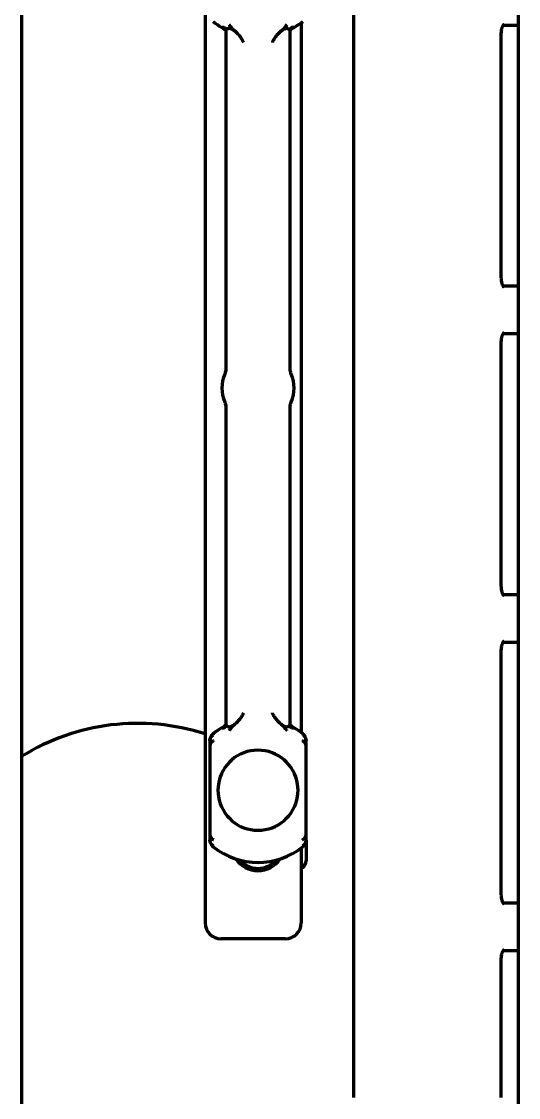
# Model space of a CAD drawing. Header units: inches. Extents: x -2983 to 7024, y 422 to 5529.
# Drawn here: x 5213.2 to 5244.2, y 2357.4 to 2424.5 of the extents above; entities that cross this region are included whole.
import ezdxf

# ---------------------------------------------------------------- set-up
doc = ezdxf.new("R2010")
doc.units = ezdxf.units.IN

msp = doc.modelspace()

# ---------------------------------------------------------------- linework, layer by layer
at = {"linetype": 'Continuous', "lineweight": 70}
for p, q in [((5213.235, 3937.292), (5213.235, 2272.092)), ((5244.235, 2297.892), (5244.235, 3935.892)), ((5224.685, 2538.642), (5224.685, 2368.292)), ((5233.938, 2456.292), (5233.938, 2357.393)), ((5230.685, 2424.466), (5230.685, 2380.168)), ((5244.235, 2424.292), (5243.269, 2424.292)), ((5225.985, 2423.988), (5225.985, 2402.743)), ((5229.984, 2423.989), (5229.94, 2424.04)), ((5229.985, 2402.918), (5229.985, 2423.988)), ((5243.166, 2408.542), (5243.166, 2423.792)), ((5243.307, 2408.042), (5244.235, 2408.042)), ((5244.235, 2405.042), (5243.269, 2405.042)), ((5243.166, 2389.292), (5243.166, 2404.542)), ((5230.058, 2402.54), (5230.059, 2402.538)), ((5225.911, 2400.794), (5225.91, 2400.796)), ((5225.985, 2400.416), (5225.985, 2380.646)), ((5229.985, 2380.647), (5229.985, 2400.592)), ((5243.307, 2388.792), (5244.235, 2388.792)), ((5243.166, 2370.042), (5243.166, 2385.292)), ((5244.235, 2385.792), (5243.269, 2385.792)), ((5225.188, 2380.092), (5225.231, 2380.038)), ((5230.739, 2380.038), (5230.781, 2380.092)), ((5224.985, 2379.318), (5224.985, 2373.816)), ((5230.985, 2373.816), (5230.985, 2379.318)), ((5225.231, 2373.096), (5225.188, 2373.042)), ((5230.781, 2373.042), (5230.739, 2373.096)), ((5230.985, 2373.451), (5230.985, 2372.159)), ((5230.685, 2372.967), (5230.685, 2368.292)), ((5230.784, 2371.744), (5230.685, 2371.667)), ((5243.307, 2369.542), (5244.235, 2369.542)), ((5229.685, 2367.292), (5225.685, 2367.292)), ((5244.235, 2366.542), (5243.269, 2366.542)), ((5243.166, 2357.392), (5243.166, 2366.042))]:
    msp.add_line(p, q, dxfattribs=at)
for centre, radius, start, end in [((5227.985, 2428.067), 4.5, 231.57762, 240.00161), ((5227.985, 2428.067), 4.5, 299.99838, 308.43273), ((5227.985, 2401.667), 2.25, 157.23257, 202.76743), ((5227.985, 2401.667), 2.25, 337.23257, 22.76743), ((5220.484, 2367.047), 13.695, 72.13713, 121.95931), ((5227.985, 2376.567), 4.5, 119.99839, 128.43252), ((5227.985, 2376.567), 4.5, 51.57673, 60.00161), ((5227.985, 2376.567), 2.5, 8.88512, 171.11488), ((5227.985, 2376.567), 2.5, 171.11488, 188.88512), ((5227.985, 2376.567), 2.5, 351.11488, 8.88512), ((5227.985, 2376.567), 2.5, 188.88512, 351.11488), ((5227.985, 2376.567), 4.5, 231.57763, 308.4734), ((5227.985, 2373.192), 1.65, 213.43781, 326.56219), ((5227.985, 2373.192), 1.5, 220.75313, 319.2525), ((5230.455, 2372.159), 0.53, 308.4745, 0), ((5225.685, 2368.292), 1, 180, 270), ((5229.685, 2368.292), 1, 270, 0)]:
    msp.add_arc(centre, radius, start, end, dxfattribs=at)
for centre, major_axis, ratio, start_param, end_param in [((5230.972, 2422.885), (1.342, 0.629), 0.999709, 1.654919, 1.870023), ((5224.997, 2381.749), (1.342, 0.629), 0.999709, 4.796515, 5.011619), ((5225.497, 2379.699), (-0.312, 0.391), 0.210527, 6.282797, 6.783546), ((5230.472, 2373.435), (0.312, -0.391), 0.212305, 0.000913, 0.500435)]:
    msp.add_ellipse(centre, major_axis=major_axis, ratio=ratio, start_param=start_param, end_param=end_param, dxfattribs=at)
for points, knots in [([(5225.87, 2424.173), (5225.858, 2424.173), (5225.836, 2424.172), (5225.81, 2424.171), (5225.789, 2424.17), (5225.772, 2424.17), (5225.759, 2424.17), (5225.749, 2424.169), (5225.741, 2424.169), (5225.736, 2424.17), (5225.735, 2424.17), (5225.735, 2424.17)], [0, 0, 0, 0, 0.111111, 0.222222, 0.333333, 0.444444, 0.555555, 0.666666, 0.777777, 0.888888, 1, 1, 1, 1]), ([(5225.735, 2424.17), (5225.735, 2424.17), (5225.736, 2424.169), (5225.736, 2424.169), (5225.736, 2424.169)], [0, 0, 0, 0, 0.799483, 1, 1, 1, 1]), ([(5226.406, 2424.038), (5226.367, 2424.059), (5226.328, 2424.076), (5226.28, 2424.09), (5226.27, 2424.092), (5226.251, 2424.096), (5226.242, 2424.098), (5226.214, 2424.101), (5226.197, 2424.102), (5226.171, 2424.102), (5226.163, 2424.101), (5226.147, 2424.1), (5226.139, 2424.099), (5226.117, 2424.094), (5226.103, 2424.09), (5226.084, 2424.082), (5226.078, 2424.079), (5226.067, 2424.072), (5226.051, 2424.062), (5226.037, 2424.049), (5226.029, 2424.04)], [0, 0, 0, 0, 0.25, 0.25, 0.3125, 0.3125, 0.375, 0.375, 0.5, 0.5, 0.5625, 0.5625, 0.625, 0.625, 0.75, 0.75, 0.8125, 0.8125, 0.875, 1, 1, 1, 1]), ([(5229.94, 2424.04), (5229.924, 2424.059), (5229.904, 2424.074), (5229.872, 2424.087), (5229.866, 2424.09), (5229.852, 2424.094), (5229.845, 2424.096), (5229.823, 2424.1), (5229.807, 2424.102), (5229.782, 2424.102), (5229.773, 2424.102), (5229.755, 2424.101), (5229.746, 2424.1), (5229.719, 2424.096), (5229.7, 2424.092), (5229.671, 2424.084), (5229.661, 2424.081), (5229.642, 2424.074), (5229.632, 2424.071), (5229.602, 2424.058), (5229.583, 2424.049), (5229.563, 2424.038)], [0, 0, 0, 0, 0.25, 0.25, 0.3125, 0.3125, 0.375, 0.375, 0.5, 0.5, 0.5625, 0.5625, 0.625, 0.625, 0.75, 0.75, 0.8125, 0.8125, 0.875, 0.875, 1, 1, 1, 1]), ([(5230.235, 2424.17), (5230.235, 2424.17), (5230.234, 2424.17), (5230.234, 2424.17), (5230.234, 2424.17), (5230.233, 2424.17), (5230.228, 2424.169), (5230.22, 2424.169), (5230.208, 2424.17), (5230.192, 2424.17), (5230.169, 2424.171), (5230.14, 2424.171), (5230.114, 2424.172), (5230.099, 2424.173), (5230.099, 2424.173), (5230.099, 2424.173)], [0, 0, 0, 0, 0.000001, 0.000001, 0.000001, 0.125, 0.25, 0.375, 0.5, 0.625, 0.749999, 0.874999, 0.999999, 0.999999, 1, 1, 1, 1]), ([(5243.166, 2423.792), (5243.167, 2423.868), (5243.177, 2424.01), (5243.222, 2424.194), (5243.277, 2424.317), (5243.308, 2424.358), (5243.312, 2424.362), (5243.312, 2424.362)], [0, 0, 0, 0, 0.239269, 0.485113, 0.691034, 0.916821, 1, 1, 1, 1]), ([(5243.312, 2407.972), (5243.312, 2407.972), (5243.31, 2407.974), (5243.284, 2408.006), (5243.234, 2408.11), (5243.188, 2408.271), (5243.168, 2408.425), (5243.166, 2408.518), (5243.166, 2408.542)], [0, 0, 0, 0, 0.064595, 0.272965, 0.480399, 0.692617, 0.92171, 1, 1, 1, 1]), ([(5243.166, 2404.542), (5243.167, 2404.618), (5243.177, 2404.76), (5243.222, 2404.944), (5243.277, 2405.067), (5243.308, 2405.108), (5243.312, 2405.112), (5243.312, 2405.112)], [0, 0, 0, 0, 0.239269, 0.485113, 0.691034, 0.916821, 1, 1, 1, 1]), ([(5225.981, 2402.918), (5225.983, 2402.886), (5225.983, 2402.81), (5225.964, 2402.704), (5225.938, 2402.613), (5225.92, 2402.564), (5225.911, 2402.542), (5225.909, 2402.536), (5225.908, 2402.534), (5225.908, 2402.533), (5225.907, 2402.532), (5225.907, 2402.531), (5225.908, 2402.532), (5225.909, 2402.536), (5225.91, 2402.538)], [0, 0, 0, 0, 0.192641, 0.46939, 0.660242, 0.766372, 0.796104, 0.80381, 0.809134, 0.815266, 0.825483, 0.848577, 0.923342, 1, 1, 1, 1]), ([(5230.058, 2402.54), (5230.058, 2402.541), (5230.046, 2402.571), (5230.002, 2402.697), (5229.986, 2402.82), (5229.986, 2402.918)], [0, 0, 0, 0, 0.009299, 0.261296, 1, 1, 1, 1]), ([(5225.911, 2400.794), (5225.911, 2400.793), (5225.923, 2400.765), (5225.96, 2400.654), (5225.99, 2400.528), (5225.982, 2400.432), (5225.98, 2400.417)], [0, 0, 0, 0, 0.009262, 0.246774, 0.884162, 1, 1, 1, 1]), ([(5229.988, 2400.416), (5229.986, 2400.448), (5229.987, 2400.525), (5230.006, 2400.631), (5230.031, 2400.721), (5230.049, 2400.77), (5230.058, 2400.793), (5230.06, 2400.798), (5230.061, 2400.8), (5230.061, 2400.801), (5230.062, 2400.802), (5230.062, 2400.803), (5230.062, 2400.802), (5230.06, 2400.798), (5230.059, 2400.796)], [0, 0, 0, 0, 0.194649, 0.470857, 0.661147, 0.766771, 0.796187, 0.803844, 0.809152, 0.815288, 0.825535, 0.848758, 0.924174, 1, 1, 1, 1]), ([(5243.312, 2388.722), (5243.312, 2388.722), (5243.31, 2388.724), (5243.284, 2388.756), (5243.234, 2388.86), (5243.188, 2389.021), (5243.168, 2389.175), (5243.166, 2389.268), (5243.166, 2389.292)], [0, 0, 0, 0, 0.064595, 0.272965, 0.480399, 0.692617, 0.92171, 1, 1, 1, 1]), ([(5243.166, 2385.292), (5243.167, 2385.368), (5243.177, 2385.51), (5243.222, 2385.694), (5243.277, 2385.817), (5243.308, 2385.858), (5243.312, 2385.862), (5243.312, 2385.862)], [0, 0, 0, 0, 0.239269, 0.485113, 0.691034, 0.916821, 1, 1, 1, 1]), ([(5225.734, 2380.464), (5225.735, 2380.464), (5225.735, 2380.464), (5225.735, 2380.464), (5225.735, 2380.464), (5225.736, 2380.465), (5225.741, 2380.465), (5225.749, 2380.465), (5225.761, 2380.464), (5225.778, 2380.464), (5225.8, 2380.464), (5225.83, 2380.463), (5225.856, 2380.462), (5225.87, 2380.461)], [0, 0, 0, 0, 0.000002, 0.000002, 0.000002, 0.125002, 0.250001, 0.375001, 0.500001, 0.625001, 0.75, 0.875, 1, 1, 1, 1]), ([(5226.029, 2380.594), (5226.045, 2380.575), (5226.065, 2380.56), (5226.097, 2380.547), (5226.104, 2380.545), (5226.117, 2380.54), (5226.124, 2380.538), (5226.147, 2380.534), (5226.162, 2380.532), (5226.188, 2380.532), (5226.196, 2380.532), (5226.214, 2380.533), (5226.223, 2380.534), (5226.251, 2380.538), (5226.269, 2380.542), (5226.298, 2380.55), (5226.308, 2380.553), (5226.328, 2380.56), (5226.338, 2380.564), (5226.367, 2380.576), (5226.387, 2380.586), (5226.406, 2380.597)], [0, 0, 0, 0, 0.25, 0.25, 0.3125, 0.3125, 0.375, 0.375, 0.5, 0.5, 0.5625, 0.5625, 0.625, 0.625, 0.75, 0.75, 0.8125, 0.8125, 0.875, 0.875, 1, 1, 1, 1]), ([(5229.563, 2380.597), (5229.602, 2380.575), (5229.641, 2380.558), (5229.69, 2380.545), (5229.699, 2380.542), (5229.718, 2380.538), (5229.728, 2380.537), (5229.755, 2380.533), (5229.773, 2380.532), (5229.798, 2380.532), (5229.806, 2380.533), (5229.822, 2380.534), (5229.83, 2380.535), (5229.852, 2380.54), (5229.866, 2380.544), (5229.885, 2380.552), (5229.891, 2380.555), (5229.902, 2380.562), (5229.919, 2380.572), (5229.932, 2380.585), (5229.94, 2380.594)], [0, 0, 0, 0, 0.25, 0.25, 0.3125, 0.3125, 0.375, 0.375, 0.5, 0.5, 0.5625, 0.5625, 0.625, 0.625, 0.75, 0.75, 0.8125, 0.8125, 0.875, 1, 1, 1, 1]), ([(5229.94, 2380.594), (5229.946, 2380.601), (5229.956, 2380.613), (5229.967, 2380.627), (5229.975, 2380.636), (5229.98, 2380.642), (5229.983, 2380.645), (5229.984, 2380.645), (5229.984, 2380.645)], [0, 0, 0, 0, 0.166664, 0.333327, 0.499991, 0.666654, 0.833318, 1, 1, 1, 1]), ([(5230.099, 2380.461), (5230.111, 2380.462), (5230.133, 2380.462), (5230.159, 2380.463), (5230.18, 2380.464), (5230.197, 2380.464), (5230.21, 2380.465), (5230.22, 2380.465), (5230.228, 2380.465), (5230.233, 2380.465), (5230.234, 2380.464), (5230.235, 2380.464)], [0, 0, 0, 0, 0.111111, 0.222222, 0.333333, 0.444444, 0.555555, 0.666666, 0.777777, 0.888888, 1, 1, 1, 1]), ([(5230.234, 2380.464), (5230.234, 2380.465), (5230.234, 2380.465), (5230.233, 2380.465), (5230.233, 2380.465)], [0, 0, 0, 0, 0.799482, 1, 1, 1, 1]), ([(5225.186, 2380.091), (5225.183, 2380.089), (5225.177, 2380.084), (5225.168, 2380.076), (5225.158, 2380.068), (5225.149, 2380.059), (5225.14, 2380.05), (5225.131, 2380.041), (5225.122, 2380.031), (5225.114, 2380.022), (5225.105, 2380.011), (5225.097, 2380.001), (5225.089, 2379.99), (5225.08, 2379.979), (5225.073, 2379.967), (5225.065, 2379.955), (5225.058, 2379.943), (5225.051, 2379.931), (5225.044, 2379.918), (5225.038, 2379.907), (5225.034, 2379.897), (5225.03, 2379.889), (5225.026, 2379.88), (5225.022, 2379.869), (5225.017, 2379.857), (5225.013, 2379.845), (5225.008, 2379.831), (5225.004, 2379.816), (5224.999, 2379.799), (5224.996, 2379.781), (5224.992, 2379.763), (5224.989, 2379.742), (5224.987, 2379.721), (5224.985, 2379.698), (5224.985, 2379.683), (5224.985, 2379.675)], [0, 0, 0, 0, 0.025171, 0.050666, 0.076486, 0.102633, 0.129109, 0.155914, 0.18305, 0.210518, 0.238318, 0.266453, 0.294923, 0.323728, 0.352869, 0.382347, 0.412161, 0.442313, 0.472802, 0.503628, 0.520183, 0.539089, 0.56035, 0.583969, 0.609949, 0.638294, 0.669006, 0.702086, 0.737538, 0.775362, 0.815557, 0.858122, 0.903055, 0.950349, 1, 1, 1, 1]), ([(5224.985, 2379.675), (5224.985, 2379.678), (5224.985, 2379.685), (5224.985, 2379.694), (5224.986, 2379.703), (5224.987, 2379.713), (5224.988, 2379.721), (5224.989, 2379.73), (5224.991, 2379.739), (5224.992, 2379.747), (5224.994, 2379.755), (5224.996, 2379.763), (5224.998, 2379.77), (5225, 2379.778), (5225.002, 2379.785), (5225.005, 2379.792), (5225.007, 2379.799), (5225.01, 2379.806), (5225.012, 2379.812), (5225.015, 2379.818), (5225.018, 2379.824), (5225.02, 2379.83), (5225.023, 2379.836), (5225.026, 2379.841), (5225.029, 2379.846), (5225.031, 2379.851), (5225.034, 2379.856), (5225.04, 2379.865), (5225.048, 2379.879), (5225.061, 2379.897), (5225.074, 2379.914), (5225.089, 2379.931), (5225.103, 2379.946), (5225.119, 2379.961), (5225.135, 2379.975), (5225.151, 2379.988), (5225.168, 2380), (5225.179, 2380.008), (5225.185, 2380.012)], [0, 0, 0, 0, 0.024973, 0.049479, 0.073516, 0.097084, 0.120183, 0.142811, 0.16497, 0.186657, 0.207874, 0.228619, 0.248894, 0.268697, 0.28803, 0.306892, 0.325284, 0.343205, 0.360656, 0.377639, 0.394152, 0.410196, 0.425772, 0.440881, 0.455523, 0.469698, 0.483407, 0.496651, 0.550923, 0.604307, 0.656806, 0.708423, 0.759165, 0.809037, 0.858048, 0.906205, 0.953519, 1, 1, 1, 1]), ([(5230.984, 2379.675), (5230.984, 2379.679), (5230.984, 2379.686), (5230.984, 2379.697), (5230.984, 2379.707), (5230.983, 2379.717), (5230.982, 2379.727), (5230.981, 2379.737), (5230.98, 2379.746), (5230.978, 2379.756), (5230.977, 2379.765), (5230.975, 2379.773), (5230.974, 2379.782), (5230.972, 2379.79), (5230.97, 2379.798), (5230.968, 2379.806), (5230.966, 2379.813), (5230.964, 2379.82), (5230.962, 2379.827), (5230.96, 2379.834), (5230.958, 2379.84), (5230.956, 2379.846), (5230.954, 2379.852), (5230.952, 2379.858), (5230.95, 2379.863), (5230.948, 2379.868), (5230.946, 2379.873), (5230.944, 2379.878), (5230.942, 2379.882), (5230.94, 2379.887), (5230.939, 2379.891), (5230.937, 2379.894), (5230.935, 2379.898), (5230.934, 2379.901), (5230.929, 2379.911), (5230.92, 2379.928), (5230.907, 2379.95), (5230.894, 2379.972), (5230.879, 2379.992), (5230.864, 2380.011), (5230.849, 2380.029), (5230.833, 2380.046), (5230.817, 2380.062), (5230.8, 2380.077), (5230.789, 2380.087), (5230.783, 2380.091)], [0, 0, 0, 0, 0.022871, 0.045255, 0.067151, 0.088558, 0.109477, 0.129906, 0.149846, 0.169295, 0.188253, 0.206721, 0.224697, 0.242183, 0.259177, 0.27568, 0.291693, 0.307214, 0.322245, 0.336784, 0.350834, 0.364392, 0.377461, 0.39004, 0.40213, 0.41373, 0.424842, 0.435464, 0.445599, 0.455245, 0.464404, 0.473075, 0.481259, 0.488956, 0.496167, 0.551431, 0.605603, 0.658683, 0.710673, 0.761578, 0.8114, 0.860146, 0.907823, 0.954438, 1, 1, 1, 1]), ([(5230.785, 2380.011), (5230.788, 2380.009), (5230.794, 2380.005), (5230.803, 2379.999), (5230.811, 2379.993), (5230.82, 2379.986), (5230.829, 2379.979), (5230.837, 2379.972), (5230.846, 2379.965), (5230.854, 2379.958), (5230.862, 2379.95), (5230.87, 2379.942), (5230.878, 2379.934), (5230.885, 2379.925), (5230.893, 2379.917), (5230.9, 2379.908), (5230.907, 2379.899), (5230.914, 2379.89), (5230.92, 2379.88), (5230.926, 2379.87), (5230.932, 2379.861), (5230.938, 2379.851), (5230.943, 2379.841), (5230.949, 2379.83), (5230.954, 2379.818), (5230.96, 2379.805), (5230.965, 2379.792), (5230.969, 2379.778), (5230.973, 2379.763), (5230.977, 2379.747), (5230.98, 2379.73), (5230.983, 2379.712), (5230.984, 2379.694), (5230.984, 2379.681), (5230.984, 2379.675)], [0, 0, 0, 0, 0.024355, 0.04894, 0.073756, 0.098805, 0.124087, 0.149606, 0.175361, 0.201355, 0.227588, 0.254061, 0.280776, 0.307734, 0.334935, 0.36238, 0.39007, 0.418005, 0.446186, 0.474613, 0.503287, 0.530252, 0.559079, 0.589773, 0.622339, 0.65678, 0.693098, 0.731298, 0.77138, 0.813344, 0.857191, 0.902919, 0.950523, 1, 1, 1, 1]), ([(5225.209, 2379.65), (5225.206, 2379.648), (5225.199, 2379.645), (5225.19, 2379.639), (5225.181, 2379.633), (5225.172, 2379.628), (5225.162, 2379.621), (5225.153, 2379.615), (5225.144, 2379.609), (5225.136, 2379.602), (5225.127, 2379.595), (5225.119, 2379.588), (5225.11, 2379.58), (5225.102, 2379.573), (5225.094, 2379.565), (5225.086, 2379.557), (5225.078, 2379.549), (5225.071, 2379.54), (5225.064, 2379.531), (5225.057, 2379.523), (5225.05, 2379.513), (5225.044, 2379.504), (5225.038, 2379.495), (5225.032, 2379.485), (5225.026, 2379.475), (5225.02, 2379.464), (5225.015, 2379.453), (5225.009, 2379.44), (5225.004, 2379.427), (5225, 2379.414), (5224.995, 2379.399), (5224.992, 2379.384), (5224.989, 2379.369), (5224.986, 2379.352), (5224.985, 2379.335), (5224.985, 2379.324), (5224.985, 2379.318)], [0, 0, 0, 0, 0.023051, 0.046302, 0.069757, 0.093418, 0.117289, 0.141371, 0.165669, 0.190184, 0.214918, 0.239874, 0.265054, 0.29046, 0.316093, 0.341956, 0.368049, 0.394373, 0.420931, 0.447722, 0.474747, 0.502007, 0.52759, 0.55469, 0.583315, 0.61347, 0.645164, 0.678399, 0.71318, 0.749511, 0.787392, 0.826825, 0.867806, 0.910333, 0.954401, 1, 1, 1, 1]), ([(5230.985, 2379.318), (5230.985, 2379.321), (5230.984, 2379.326), (5230.984, 2379.335), (5230.984, 2379.343), (5230.983, 2379.351), (5230.982, 2379.359), (5230.981, 2379.367), (5230.979, 2379.375), (5230.978, 2379.382), (5230.976, 2379.39), (5230.974, 2379.397), (5230.973, 2379.404), (5230.97, 2379.411), (5230.968, 2379.417), (5230.966, 2379.424), (5230.964, 2379.43), (5230.961, 2379.437), (5230.959, 2379.443), (5230.956, 2379.449), (5230.954, 2379.455), (5230.951, 2379.46), (5230.948, 2379.466), (5230.945, 2379.471), (5230.943, 2379.476), (5230.94, 2379.481), (5230.937, 2379.486), (5230.934, 2379.49), (5230.932, 2379.495), (5230.929, 2379.499), (5230.923, 2379.508), (5230.914, 2379.52), (5230.901, 2379.537), (5230.888, 2379.552), (5230.874, 2379.567), (5230.859, 2379.581), (5230.843, 2379.594), (5230.827, 2379.607), (5230.811, 2379.619), (5230.795, 2379.63), (5230.778, 2379.64), (5230.766, 2379.647), (5230.76, 2379.65)], [0, 0, 0, 0, 0.022145, 0.043936, 0.06537, 0.086448, 0.107169, 0.12753, 0.147533, 0.167177, 0.186461, 0.205385, 0.223948, 0.242152, 0.259995, 0.277478, 0.294602, 0.311365, 0.327769, 0.343815, 0.359501, 0.37483, 0.389801, 0.404416, 0.418674, 0.432577, 0.446125, 0.459319, 0.47216, 0.484648, 0.496785, 0.546297, 0.595032, 0.642993, 0.690188, 0.736624, 0.782312, 0.827263, 0.871492, 0.915013, 0.957843, 1, 1, 1, 1]), ([(5224.985, 2373.816), (5224.985, 2373.814), (5224.985, 2373.808), (5224.985, 2373.799), (5224.986, 2373.791), (5224.986, 2373.783), (5224.987, 2373.775), (5224.989, 2373.767), (5224.99, 2373.759), (5224.991, 2373.752), (5224.993, 2373.744), (5224.995, 2373.737), (5224.997, 2373.73), (5224.999, 2373.723), (5225.001, 2373.716), (5225.003, 2373.71), (5225.006, 2373.703), (5225.008, 2373.697), (5225.01, 2373.691), (5225.013, 2373.685), (5225.016, 2373.679), (5225.018, 2373.674), (5225.021, 2373.668), (5225.024, 2373.663), (5225.027, 2373.658), (5225.029, 2373.653), (5225.032, 2373.648), (5225.035, 2373.643), (5225.038, 2373.639), (5225.041, 2373.635), (5225.046, 2373.626), (5225.055, 2373.613), (5225.068, 2373.597), (5225.082, 2373.582), (5225.096, 2373.567), (5225.111, 2373.553), (5225.126, 2373.54), (5225.142, 2373.527), (5225.158, 2373.515), (5225.175, 2373.504), (5225.192, 2373.494), (5225.203, 2373.487), (5225.209, 2373.484)], [0, 0, 0, 0, 0.022174, 0.043992, 0.065454, 0.086559, 0.107306, 0.127693, 0.147722, 0.16739, 0.186699, 0.205647, 0.224234, 0.24246, 0.260326, 0.277831, 0.294975, 0.31176, 0.328185, 0.34425, 0.359956, 0.375304, 0.390294, 0.404926, 0.419202, 0.433122, 0.446686, 0.459896, 0.472753, 0.485256, 0.497408, 0.546852, 0.595521, 0.643419, 0.690553, 0.736931, 0.782562, 0.827459, 0.871636, 0.915107, 0.957889, 1, 1, 1, 1]), ([(5230.76, 2373.484), (5230.764, 2373.486), (5230.77, 2373.49), (5230.779, 2373.495), (5230.789, 2373.501), (5230.798, 2373.507), (5230.807, 2373.513), (5230.816, 2373.519), (5230.825, 2373.526), (5230.834, 2373.532), (5230.842, 2373.539), (5230.851, 2373.546), (5230.859, 2373.554), (5230.867, 2373.562), (5230.876, 2373.569), (5230.883, 2373.577), (5230.891, 2373.586), (5230.898, 2373.594), (5230.906, 2373.603), (5230.913, 2373.612), (5230.919, 2373.621), (5230.926, 2373.63), (5230.932, 2373.639), (5230.938, 2373.649), (5230.943, 2373.659), (5230.949, 2373.67), (5230.955, 2373.682), (5230.96, 2373.694), (5230.965, 2373.707), (5230.97, 2373.721), (5230.974, 2373.735), (5230.978, 2373.75), (5230.981, 2373.766), (5230.983, 2373.782), (5230.984, 2373.799), (5230.984, 2373.811), (5230.985, 2373.816)], [0, 0, 0, 0, 0.023097, 0.046395, 0.069897, 0.093606, 0.117525, 0.141658, 0.166006, 0.190572, 0.215358, 0.240367, 0.265601, 0.291062, 0.316751, 0.34267, 0.36882, 0.395203, 0.421819, 0.44867, 0.475757, 0.503078, 0.528611, 0.555657, 0.584223, 0.614317, 0.645944, 0.679109, 0.713816, 0.750069, 0.787867, 0.827213, 0.868103, 0.910536, 0.954504, 1, 1, 1, 1]), ([(5224.985, 2373.459), (5224.985, 2373.455), (5224.985, 2373.448), (5224.985, 2373.437), (5224.986, 2373.427), (5224.986, 2373.417), (5224.987, 2373.407), (5224.988, 2373.397), (5224.99, 2373.388), (5224.991, 2373.378), (5224.992, 2373.369), (5224.994, 2373.361), (5224.996, 2373.352), (5224.997, 2373.344), (5224.999, 2373.336), (5225.001, 2373.329), (5225.003, 2373.321), (5225.005, 2373.314), (5225.007, 2373.307), (5225.009, 2373.301), (5225.011, 2373.294), (5225.013, 2373.288), (5225.015, 2373.282), (5225.017, 2373.276), (5225.019, 2373.271), (5225.021, 2373.266), (5225.023, 2373.261), (5225.025, 2373.256), (5225.027, 2373.252), (5225.029, 2373.247), (5225.031, 2373.243), (5225.032, 2373.24), (5225.034, 2373.236), (5225.036, 2373.233), (5225.04, 2373.223), (5225.049, 2373.206), (5225.062, 2373.184), (5225.076, 2373.162), (5225.09, 2373.142), (5225.105, 2373.123), (5225.12, 2373.105), (5225.136, 2373.088), (5225.153, 2373.072), (5225.169, 2373.057), (5225.181, 2373.047), (5225.186, 2373.043)], [0, 0, 0, 0, 0.022864, 0.045241, 0.067131, 0.088533, 0.109447, 0.129871, 0.149806, 0.169251, 0.188206, 0.20667, 0.224644, 0.242128, 0.25912, 0.275622, 0.291634, 0.307154, 0.322185, 0.336725, 0.350775, 0.364335, 0.377406, 0.389987, 0.402079, 0.413682, 0.424797, 0.435423, 0.445562, 0.455213, 0.464376, 0.473053, 0.481243, 0.488947, 0.496164, 0.551428, 0.605599, 0.65868, 0.71067, 0.761575, 0.811398, 0.860144, 0.907821, 0.954437, 1, 1, 1, 1]), ([(5225.185, 2373.123), (5225.182, 2373.125), (5225.176, 2373.129), (5225.167, 2373.135), (5225.158, 2373.141), (5225.149, 2373.148), (5225.141, 2373.155), (5225.132, 2373.162), (5225.124, 2373.169), (5225.115, 2373.176), (5225.107, 2373.184), (5225.099, 2373.192), (5225.092, 2373.2), (5225.084, 2373.209), (5225.077, 2373.217), (5225.069, 2373.226), (5225.062, 2373.235), (5225.056, 2373.244), (5225.049, 2373.254), (5225.043, 2373.264), (5225.037, 2373.273), (5225.031, 2373.283), (5225.026, 2373.293), (5225.02, 2373.304), (5225.015, 2373.316), (5225.01, 2373.329), (5225.005, 2373.342), (5225, 2373.356), (5224.996, 2373.371), (5224.992, 2373.387), (5224.989, 2373.404), (5224.987, 2373.422), (5224.985, 2373.44), (5224.985, 2373.453), (5224.985, 2373.459)], [0, 0, 0, 0, 0.024357, 0.048944, 0.073762, 0.098813, 0.124098, 0.149618, 0.175376, 0.201372, 0.227608, 0.254084, 0.280802, 0.307763, 0.334967, 0.362416, 0.390109, 0.418048, 0.446233, 0.474664, 0.503341, 0.530295, 0.559113, 0.589798, 0.622356, 0.65679, 0.693104, 0.731299, 0.771378, 0.813341, 0.857187, 0.902915, 0.950521, 1, 1, 1, 1]), ([(5230.784, 2373.044), (5230.787, 2373.046), (5230.794, 2373.052), (5230.803, 2373.059), (5230.812, 2373.068), (5230.821, 2373.076), (5230.83, 2373.085), (5230.839, 2373.094), (5230.848, 2373.103), (5230.856, 2373.113), (5230.865, 2373.123), (5230.873, 2373.134), (5230.881, 2373.145), (5230.889, 2373.156), (5230.897, 2373.167), (5230.904, 2373.179), (5230.912, 2373.191), (5230.919, 2373.204), (5230.926, 2373.216), (5230.931, 2373.227), (5230.935, 2373.236), (5230.939, 2373.244), (5230.943, 2373.253), (5230.947, 2373.263), (5230.951, 2373.274), (5230.956, 2373.287), (5230.96, 2373.301), (5230.965, 2373.316), (5230.969, 2373.332), (5230.973, 2373.35), (5230.977, 2373.369), (5230.98, 2373.39), (5230.982, 2373.412), (5230.984, 2373.435), (5230.984, 2373.451), (5230.984, 2373.459)], [0, 0, 0, 0, 0.025024, 0.050378, 0.076062, 0.102079, 0.128429, 0.155115, 0.182136, 0.209495, 0.237192, 0.265228, 0.293604, 0.32232, 0.351377, 0.380775, 0.410515, 0.440597, 0.47102, 0.501786, 0.516805, 0.534413, 0.554612, 0.577405, 0.602796, 0.630788, 0.661384, 0.694587, 0.730398, 0.768819, 0.809849, 0.853486, 0.899727, 0.948568, 1, 1, 1, 1]), ([(5230.984, 2373.459), (5230.984, 2373.456), (5230.984, 2373.45), (5230.984, 2373.44), (5230.983, 2373.431), (5230.982, 2373.422), (5230.981, 2373.413), (5230.98, 2373.404), (5230.979, 2373.396), (5230.977, 2373.388), (5230.975, 2373.38), (5230.973, 2373.372), (5230.971, 2373.364), (5230.969, 2373.357), (5230.967, 2373.35), (5230.965, 2373.343), (5230.962, 2373.336), (5230.96, 2373.329), (5230.957, 2373.323), (5230.954, 2373.317), (5230.952, 2373.31), (5230.949, 2373.305), (5230.946, 2373.299), (5230.943, 2373.294), (5230.941, 2373.288), (5230.938, 2373.283), (5230.935, 2373.278), (5230.93, 2373.269), (5230.921, 2373.255), (5230.908, 2373.237), (5230.895, 2373.22), (5230.881, 2373.204), (5230.866, 2373.188), (5230.851, 2373.173), (5230.835, 2373.159), (5230.818, 2373.146), (5230.802, 2373.134), (5230.79, 2373.126), (5230.785, 2373.123)], [0, 0, 0, 0, 0.024704, 0.048963, 0.072775, 0.09614, 0.119057, 0.141526, 0.163546, 0.185118, 0.206241, 0.226915, 0.24714, 0.266916, 0.286243, 0.305121, 0.323551, 0.341532, 0.359066, 0.376152, 0.392791, 0.408984, 0.42473, 0.440031, 0.454887, 0.469298, 0.483265, 0.496789, 0.550956, 0.604254, 0.656687, 0.708259, 0.758975, 0.808843, 0.857869, 0.906064, 0.953438, 1, 1, 1, 1]), ([(5230.785, 2371.823), (5230.788, 2371.825), (5230.794, 2371.829), (5230.803, 2371.835), (5230.811, 2371.841), (5230.82, 2371.848), (5230.829, 2371.855), (5230.837, 2371.862), (5230.846, 2371.869), (5230.854, 2371.876), (5230.862, 2371.884), (5230.87, 2371.892), (5230.878, 2371.9), (5230.885, 2371.909), (5230.893, 2371.917), (5230.9, 2371.926), (5230.907, 2371.935), (5230.914, 2371.944), (5230.92, 2371.954), (5230.926, 2371.964), (5230.932, 2371.973), (5230.938, 2371.983), (5230.943, 2371.993), (5230.949, 2372.004), (5230.954, 2372.016), (5230.96, 2372.029), (5230.965, 2372.042), (5230.969, 2372.056), (5230.973, 2372.071), (5230.977, 2372.087), (5230.98, 2372.104), (5230.983, 2372.122), (5230.984, 2372.14), (5230.984, 2372.153), (5230.984, 2372.159)], [0, 0, 0, 0, 0.024355, 0.04894, 0.073756, 0.098805, 0.124087, 0.149606, 0.175361, 0.201354, 0.227587, 0.254061, 0.280776, 0.307733, 0.334934, 0.362379, 0.390069, 0.418004, 0.446185, 0.474612, 0.503286, 0.530249, 0.559075, 0.589768, 0.622333, 0.656773, 0.693092, 0.731292, 0.771374, 0.813339, 0.857187, 0.902916, 0.950522, 1, 1, 1, 1]), ([(5243.312, 2369.472), (5243.312, 2369.472), (5243.31, 2369.474), (5243.284, 2369.506), (5243.234, 2369.61), (5243.188, 2369.771), (5243.168, 2369.925), (5243.166, 2370.018), (5243.166, 2370.042)], [0, 0, 0, 0, 0.064595, 0.272965, 0.480399, 0.692617, 0.92171, 1, 1, 1, 1]), ([(5243.166, 2366.042), (5243.167, 2366.118), (5243.177, 2366.26), (5243.222, 2366.444), (5243.277, 2366.567), (5243.308, 2366.608), (5243.312, 2366.612), (5243.312, 2366.612)], [0, 0, 0, 0, 0.239269, 0.485113, 0.691034, 0.916821, 1, 1, 1, 1])]:
    msp.add_open_spline(points, degree=3, knots=knots, dxfattribs=at)
for points, weights in [([(5225.735, 2424.17), (5225.824, 2424.118), (5225.908, 2424.058), (5225.985, 2423.989)], [1.00266270954, 0.999112430153, 0.999112430153, 1.00266270954]), ([(5226.189, 2424.331), (5226.269, 2424.247), (5226.342, 2424.149), (5226.406, 2424.038)], [1.0519813924, 1.03075909864, 1.01603507857, 1.00780933218]), ([(5230.099, 2424.173), (5230.044, 2424.132), (5229.991, 2424.088), (5229.94, 2424.04)], [1.00266264298, 1.00023799031, 0.999469288309, 1.00035653698]), ([(5225.87, 2380.461), (5225.926, 2380.502), (5225.979, 2380.546), (5226.029, 2380.594)], [1.00266264298, 1.00023799031, 0.999469288309, 1.00035653698]), ([(5229.78, 2380.303), (5229.7, 2380.387), (5229.627, 2380.485), (5229.563, 2380.596)], [1.05198127797, 1.03075900917, 1.01603501308, 1.00780928969]), ([(5230.235, 2380.464), (5230.145, 2380.516), (5230.061, 2380.576), (5229.984, 2380.645)], [1.00266270954, 0.999112430153, 0.999112430153, 1.00266270954])]:
    msp.add_rational_spline(points, weights, degree=3, dxfattribs=at)
for points in [[(5225.87, 2424.173), (5225.926, 2424.132), (5225.979, 2424.088), (5226.029, 2424.04)], [(5229.78, 2424.331), (5229.7, 2424.246), (5229.627, 2424.147), (5229.563, 2424.038)], [(5230.235, 2424.17), (5230.145, 2424.118), (5230.061, 2424.057), (5229.985, 2423.989)], [(5226.029, 2424.04), (5226.023, 2424.033), (5226.013, 2424.021), (5226.002, 2424.007), (5225.994, 2423.998), (5225.989, 2423.992), (5225.986, 2423.989), (5225.985, 2423.989), (5225.985, 2423.989)], [(5226.585, 2423.912), (5226.571, 2423.924), (5226.544, 2423.948), (5226.5, 2423.981), (5226.454, 2424.011), (5226.422, 2424.029), (5226.406, 2424.038)], [(5227.085, 2423.236), (5227.074, 2423.26), (5227.051, 2423.311), (5227.009, 2423.392), (5226.956, 2423.481), (5226.89, 2423.577), (5226.807, 2423.682), (5226.708, 2423.792), (5226.628, 2423.871), (5226.585, 2423.912)], [(5229.385, 2423.912), (5229.341, 2423.871), (5229.261, 2423.792), (5229.162, 2423.682), (5229.079, 2423.577), (5229.013, 2423.481), (5228.96, 2423.392), (5228.918, 2423.311), (5228.895, 2423.26), (5228.885, 2423.236)], [(5229.563, 2424.038), (5229.547, 2424.029), (5229.516, 2424.011), (5229.47, 2423.981), (5229.426, 2423.948), (5229.398, 2423.924), (5229.385, 2423.912)], [(5227.085, 2381.398), (5227.074, 2381.373), (5227.051, 2381.322), (5227.01, 2381.243), (5226.956, 2381.153), (5226.89, 2381.057), (5226.808, 2380.953), (5226.708, 2380.842), (5226.628, 2380.763), (5226.585, 2380.723)], [(5229.385, 2380.723), (5229.341, 2380.763), (5229.261, 2380.842), (5229.161, 2380.953), (5229.079, 2381.057), (5229.013, 2381.154), (5228.96, 2381.243), (5228.918, 2381.323), (5228.895, 2381.374), (5228.885, 2381.398)], [(5225.735, 2380.464), (5225.824, 2380.516), (5225.908, 2380.577), (5225.985, 2380.646)], [(5225.985, 2380.645), (5225.985, 2380.645), (5225.986, 2380.645), (5225.989, 2380.642), (5225.994, 2380.636), (5226.002, 2380.627), (5226.013, 2380.613), (5226.023, 2380.601), (5226.029, 2380.594)], [(5226.189, 2380.303), (5226.269, 2380.388), (5226.342, 2380.487), (5226.406, 2380.596)], [(5226.406, 2380.596), (5226.422, 2380.605), (5226.454, 2380.623), (5226.5, 2380.653), (5226.544, 2380.686), (5226.571, 2380.71), (5226.585, 2380.723)], [(5229.385, 2380.723), (5229.398, 2380.71), (5229.426, 2380.686), (5229.47, 2380.653), (5229.516, 2380.623), (5229.547, 2380.605), (5229.563, 2380.596)], [(5230.099, 2380.461), (5230.044, 2380.502), (5229.99, 2380.546), (5229.94, 2380.594)], [(5224.985, 2379.675), (5224.985, 2379.558), (5224.985, 2379.439), (5224.985, 2379.318)], [(5230.985, 2379.318), (5230.985, 2379.439), (5230.985, 2379.558), (5230.985, 2379.675)], [(5224.985, 2373.816), (5224.985, 2373.695), (5224.985, 2373.576), (5224.985, 2373.459)], [(5230.985, 2373.459), (5230.985, 2373.576), (5230.985, 2373.695), (5230.985, 2373.816)]]:
    msp.add_open_spline(points, degree=3, dxfattribs=at)

doc.saveas('drawing.dxf')
